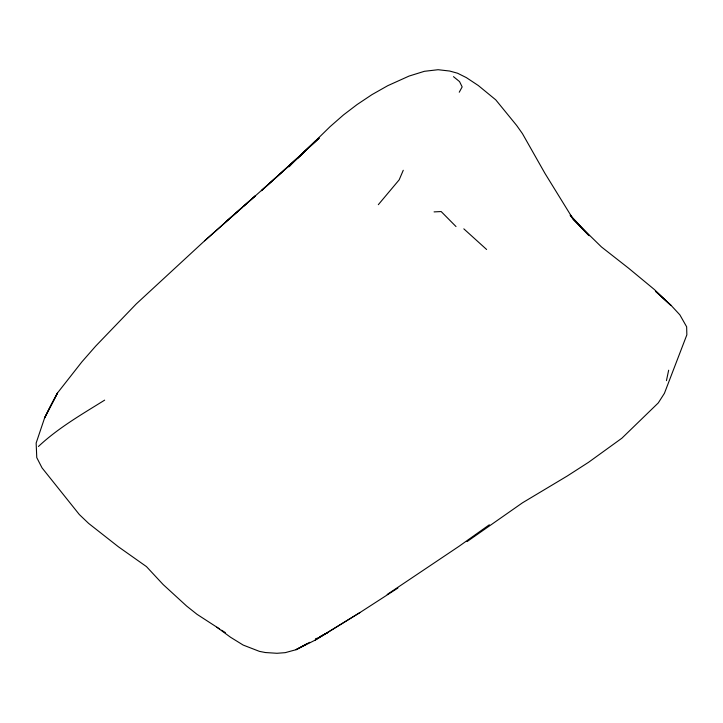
<?xml version="1.0" encoding="UTF-8"?>
<svg xmlns="http://www.w3.org/2000/svg" width="723" height="723" viewBox="0 0 723 723"><rect width="100%" height="100%" fill="white"/><g stroke="black" fill="none" stroke-linecap="round" stroke-linejoin="round"><path stroke-width="1.08" d="M666.452 380.641L668.648 370.221M403.262 170.276L399.177 179.828L378.319 204.681M459.25 92.228L462.16 86.905L459.548 81.6L453.475 76.647M289.037 166.633L290.655 165.07M293.881 161.934L315.689 140.795L297.46 158.491M288.875 166.796L293.565 162.268M38.436 446.48C58.156 427.944 81.826 414.36 104.663 400.126M588.224 234.939L573.357 219.458L544.943 173.357L522.44 133.628L516.683 125.495L495.752 99.846L478.301 85.522L466.344 77.605L457.532 73.213L449.652 71.035L438.102 69.715L424.392 71.306L409.046 76.078L387.727 85.703L371.974 94.623L357.063 104.573L343.488 114.921L330.086 126.652L302.928 153.204L261.41 190.718L319.195 138.156L282.097 172.146L204.636 240.804L136.276 303.922L95.671 346.136L81.925 361.825L57.524 392.923L48.83 409.354L44.609 417.921L36.15 443.036L36.765 457.614L42.042 467.88L79.349 514.559L88.676 523.452L118.464 546.832L146.444 566.588L163.118 584.518L186.651 606.073L197.018 614.315L219.684 629.01M204.636 240.804L242.151 207.546M243.823 206.073L255.49 195.725L225.44 222.042M489.335 524.771L459.114 546.236L387.194 594.478M467.058 541.59L522.521 502.783L567.23 476.023L588.549 462.304L621.907 438.183L658.273 402.928L664.41 393.339L686.85 334.848L686.651 326.814L679.846 314.83L671.025 305.305L655.49 291.242L670.899 305.386L654.333 289.489L628.621 268.224L601.464 246.95L573.357 219.458L570.203 215.255M216.855 627.221L230.483 637.216L243.154 645.061L259.421 651.369L265.386 652.535L276.972 653.285L285.214 652.661L296.005 649.715L315.056 640.198L359.873 612.607L397.885 588.043M315.056 640.198L359.873 612.607M307.727 643.389L309.688 642.331M315.571 639.141L317.533 638.084L315.589 639.123M306.778 643.886L296.005 649.715L306.751 643.922M434.071 211.893L441.175 211.559L456.005 226.543M221.572 630.203L225.35 632.598M463.823 228.848L486.615 249.48M570.33 215.228L589.254 235.707M51.993 403.506L44.609 417.921L57.524 392.923L51.993 403.506M327.329 632.77L319.494 637.017L327.329 632.77"/></g></svg>
